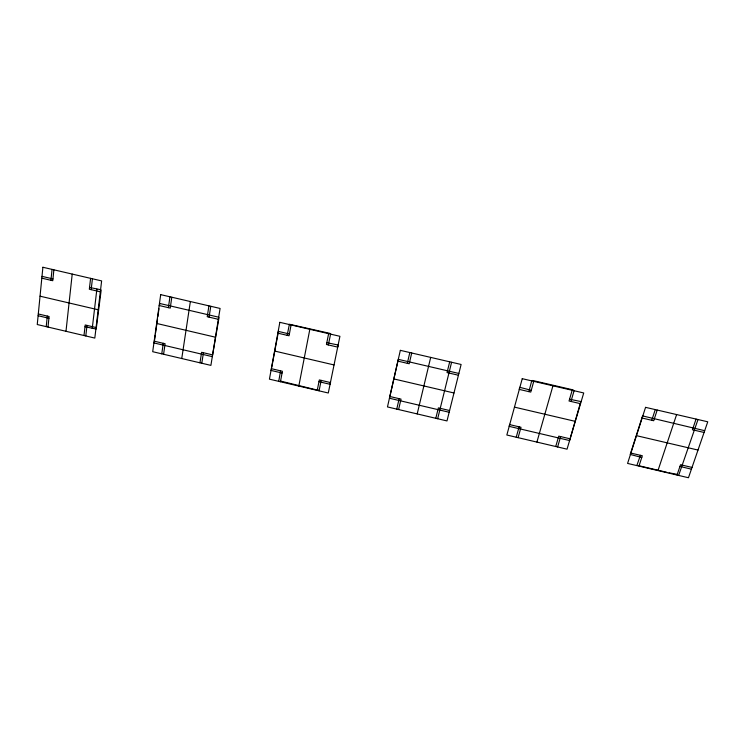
<?xml version="1.0" encoding="UTF-8"?>
<svg xmlns="http://www.w3.org/2000/svg" width="745" height="745" viewBox="0 0 745 745"><rect width="100%" height="100%" fill="white"/><g stroke="black" fill="none" stroke-linecap="round" stroke-linejoin="round"><path stroke-width="1.12" d="M46.227 326.645L47.298 316.085M50.939 280.297L52.048 269.383M48.015 327.064L49.096 316.504L38.293 313.971M53.882 269.811L52.765 280.716L41.813 278.174M65.988 331.301L72.218 274.076M83.999 335.529L85.209 324.978L96.068 327.53M90.592 278.341L89.335 289.237L100.324 291.798M85.796 335.958L87.016 325.407M91.16 289.665L92.427 278.77M92.24 328.443L96.878 289.135M154.466 340.903L155.277 335.148M155.593 332.857L157.53 319.065M157.856 316.765L158.983 308.719M161.767 353.828L163.276 343.305M168.389 307.657L169.953 296.789M163.583 354.257L165.101 343.734L154.168 341.173M171.806 297.218L170.242 308.095L159.169 305.515M181.752 358.531L190.357 301.529M199.958 362.815L201.616 352.31L212.595 354.881M208.935 305.85L207.222 316.709L218.341 319.298M201.783 363.243L203.441 352.739M209.075 317.137L210.788 306.288M271.748 367.238L278.239 332.624M280.558 370.842L278.788 381.012M287.179 335.334L289.386 324.252L329.839 333.35L330.659 333.844L328.331 344.926M280.437 381.747L282.402 371.271L271.348 368.673M291.081 324.95L289.051 335.772L277.857 333.164M298.81 386.068L309.836 329.309M317.221 390.408L319.326 379.941L330.426 382.548M328.629 333.676L326.45 344.488L337.699 347.105M321.179 380.378L319.065 390.836L318.422 389.98M396.75 409.117L399.162 398.677M407.329 363.327L409.815 352.553M398.603 409.554L401.024 399.115L389.84 396.498M411.715 352.99L409.219 363.765L397.895 361.129M417.191 413.922L430.694 357.395M435.806 418.299L438.367 407.887L449.598 410.523M449.701 361.819L447.047 372.584L458.426 375.238M437.669 418.737L451.6 362.256M516.229 437.222L519.107 426.838M528.857 391.647L531.79 380.593L532.74 380.509L572.961 389.849L574.097 390.734L570.949 401.453M518.11 437.669L520.988 427.276L509.682 424.622M533.746 381.356L530.766 392.084L519.312 389.421M536.903 442.083L552.939 385.817M555.723 446.516L558.759 436.151L570.121 438.814M572.169 390.287L569.031 401.006L580.541 403.688M557.614 446.963L560.65 436.589M271.58 368.933L271.022 370.433L282.066 373.022M640.421 455.316L636.938 465.262M651.782 420.282L655.246 409.601M638.968 466.1L642.33 455.763L630.894 453.081M657.192 410.048L653.719 420.739L642.125 418.038M657.975 470.57L676.609 414.565M677.019 475.049L680.53 464.731L692.021 467.432M696.063 419.081L692.431 429.753L704.072 432.463M698.009 419.537L678.751 475.105M154.643 341.48L153.926 342.933L212.306 356.641L218.974 317.91L218.881 317.24L159.719 303.466L159.886 304.146M330.575 382.232L330.072 384.299L318.972 381.691M337.839 346.825L338.211 345.028L326.813 342.691M280.809 381.133L316.262 389.831M580.634 402.151L580.988 401.574L569.553 399.227M41.999 276.358L52.951 278.909M89.54 287.43L100.892 289.768L101.134 290.466L96.207 329.039L85.005 326.748M278.183 331.367L289.386 333.974M458.873 373.45L398.296 359.341L389.449 398.24L449.161 412.264M531.26 390.305L519.768 387.316L519.284 389.095M704.686 430.694L642.562 415.906L630.214 454.431L641.762 457.495M40.044 296.184L98.182 309.78M156.655 323.451L215.454 337.206M274.579 351.035L334.039 364.938M393.844 378.926L453.984 392.988M514.469 407.133L575.298 421.363M636.472 435.667L698.009 450.064M38.116 315.731L48.919 318.273M679.943 466.454L691.425 469.154M639.955 465.979L666.784 472.283M669.019 472.814L676.683 474.258M580.383 403.017L569.599 440.546L509.207 426.363L509.673 424.278M42.893 267.259L37.25 324.531L94.811 338.081L101.627 280.912L42.893 267.259M160.697 294.638L152.697 351.696L210.9 365.385L220.092 308.449L160.697 294.638M279.841 322.334L269.429 379.158L328.284 393.006L339.916 336.302L279.841 322.334M400.344 350.346L387.465 406.928L446.991 420.934L461.118 364.473L400.344 350.346M522.245 378.683L506.842 435.015L567.038 449.179L583.726 392.969L522.245 378.683M645.561 407.347L627.579 463.418L688.464 477.741L707.75 421.8L645.561 407.347"/></g></svg>
